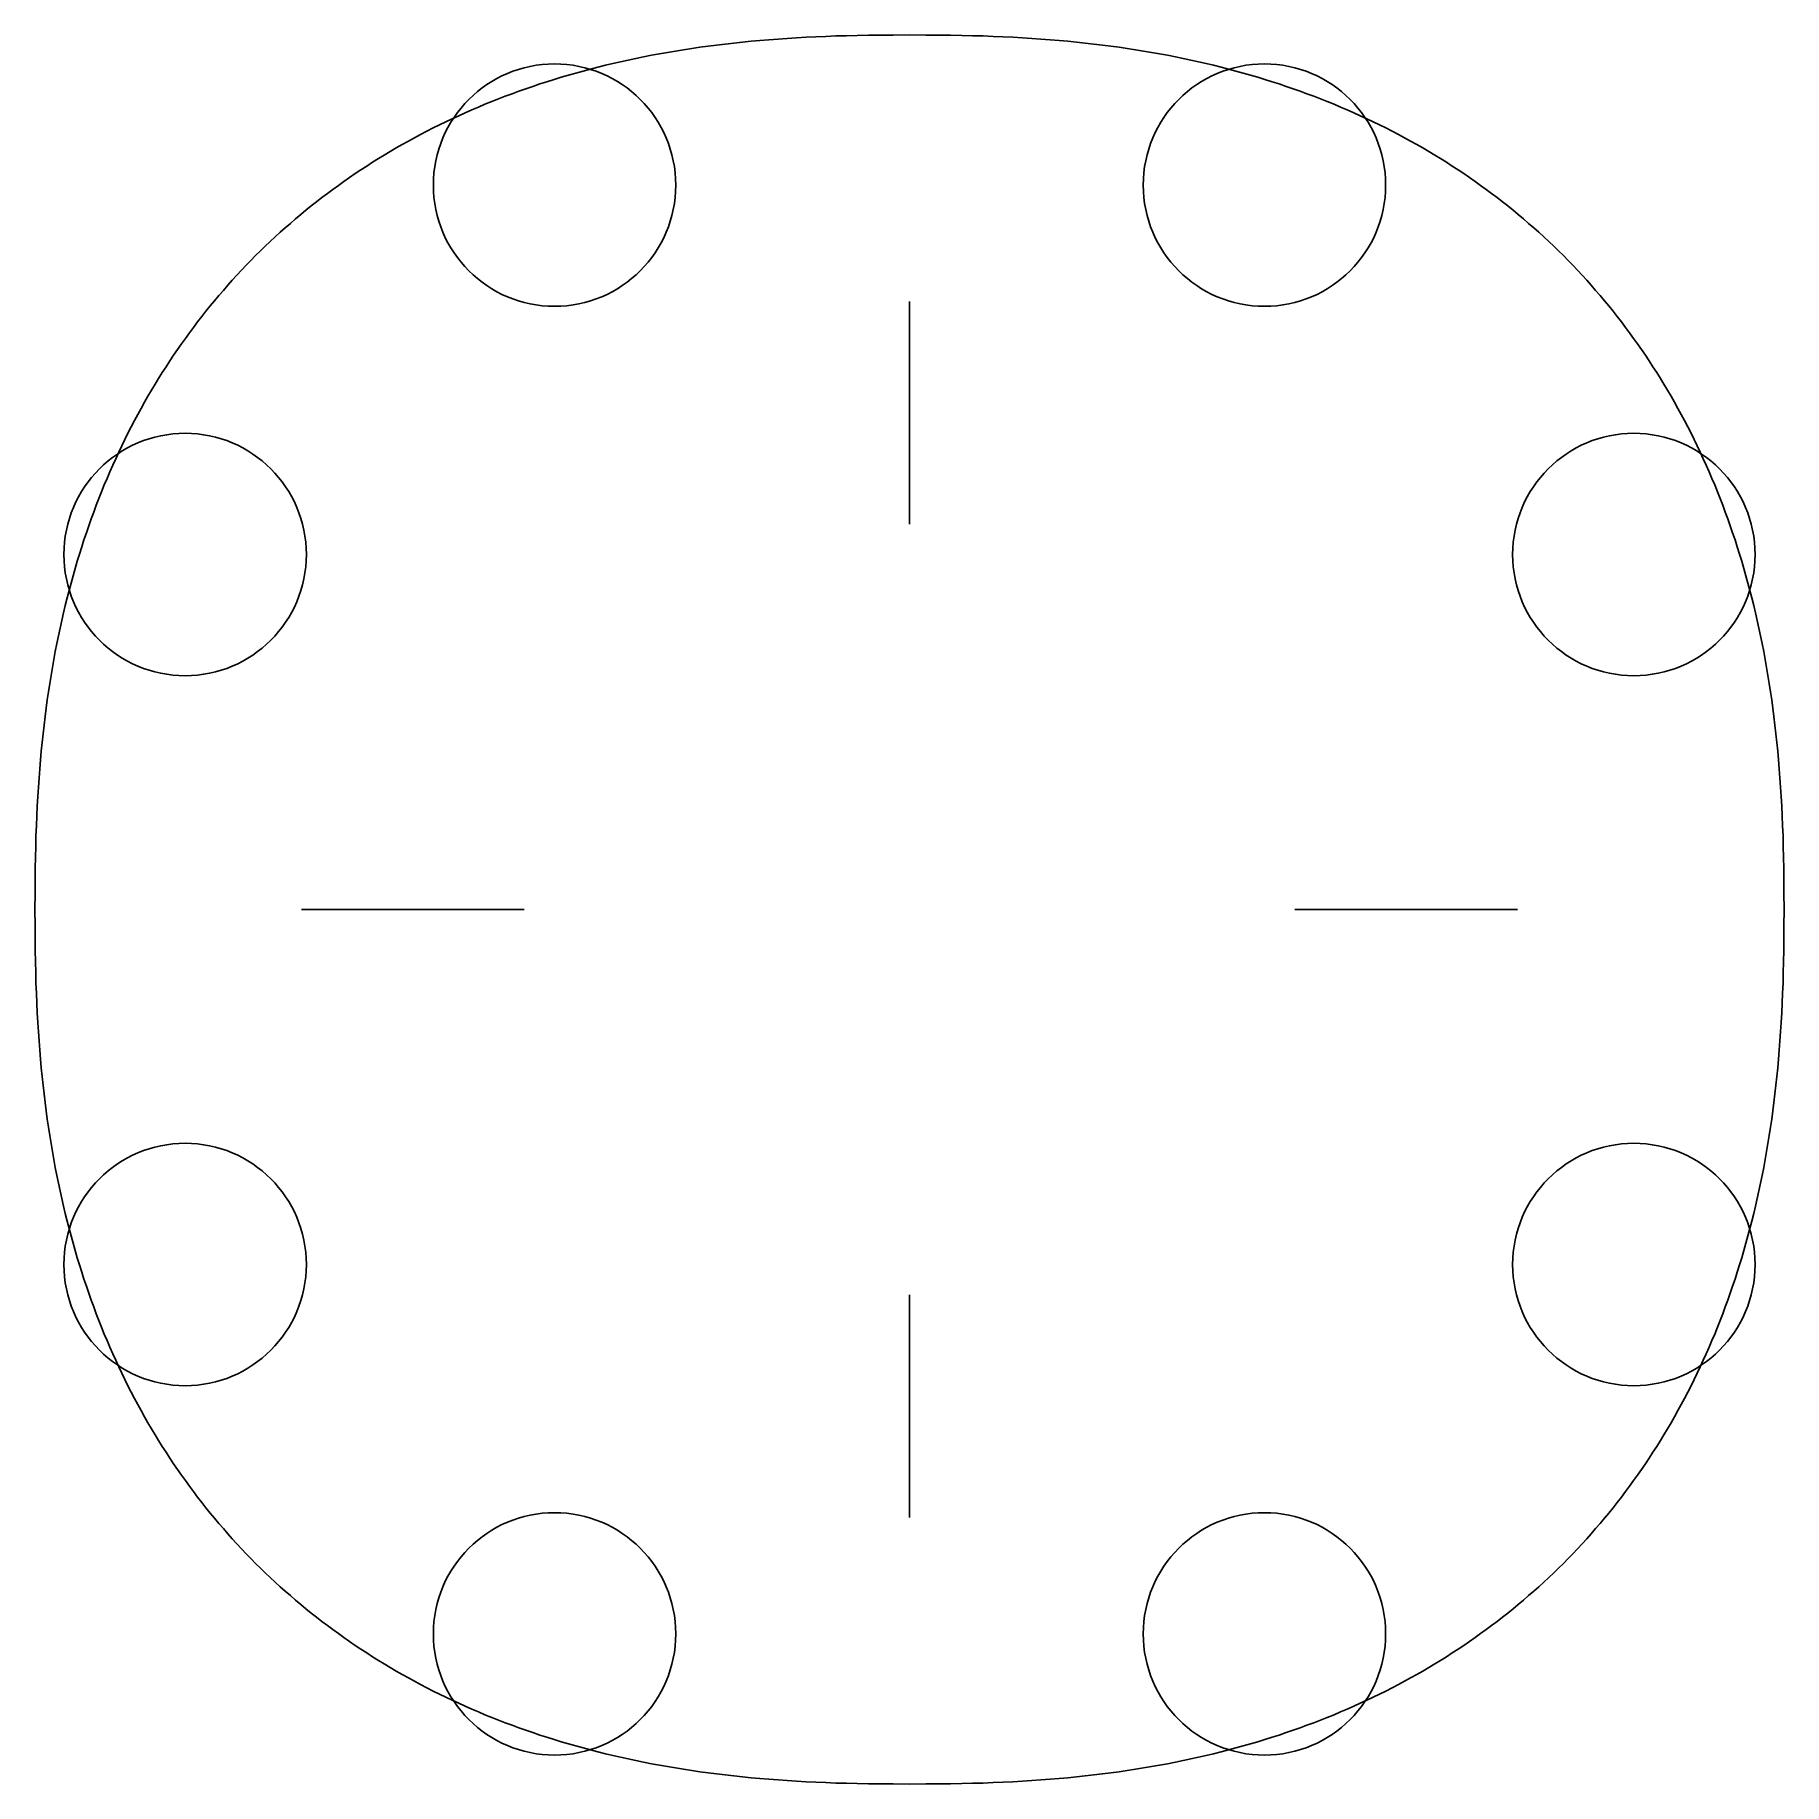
# Model space of a CAD drawing. Header units: metres. Extents: x -87 to 87, y -87 to 87.
import ezdxf

# ---------------------------------------------------------------- set-up
doc = ezdxf.new("R2010")
doc.units = ezdxf.units.M

msp = doc.modelspace()

# ---------------------------------------------------------------- linework, layer by layer
at = {"layer": 'ATTACH'}
for centre in [(-35.1428, 71.7181), (35.1428, 71.7181), (-71.7169, 35.1459), (71.7169, 35.1459), (-71.7169, -35.1459), (71.7169, -35.1459), (-35.1428, -71.7181), (35.1428, -71.7181)]:
    msp.add_circle(centre, 12, dxfattribs=at)
at = {"layer": 'OUTLINE'}
for p, q in [((0, 86.5829), (-1.6203, 86.5801)), ((1.6203, 86.5801), (0, 86.5829)), ((-23.9724, 84.8574), (-24.7609, 84.7169)), ((-23.1773, 84.9924), (-23.9724, 84.8574)), ((-22.3754, 85.122), (-23.1773, 84.9924)), ((-21.5665, 85.2461), (-22.3754, 85.122)), ((-20.7504, 85.3647), (-21.5665, 85.2461)), ((-19.9268, 85.4778), (-20.7504, 85.3647)), ((-19.0953, 85.5854), (-19.9268, 85.4778)), ((-18.2555, 85.6875), (-19.0953, 85.5854)), ((-17.4071, 85.7842), (-18.2555, 85.6875)), ((-16.5496, 85.8753), (-17.4071, 85.7842)), ((-15.6824, 85.9609), (-16.5496, 85.8753)), ((-14.8048, 86.041), (-15.6824, 85.9609)), ((-13.9162, 86.1156), (-14.8048, 86.041)), ((-13.0157, 86.1847), (-13.9162, 86.1156)), ((-12.1023, 86.2483), (-13.0157, 86.1847)), ((-11.1746, 86.3063), (-12.1023, 86.2483)), ((-10.2311, 86.3589), (-11.1746, 86.3063)), ((-9.27, 86.4059), (-10.2311, 86.3589)), ((-8.2887, 86.4473), (-9.27, 86.4059)), ((-7.2841, 86.4833), (-8.2887, 86.4473)), ((-6.2515, 86.5137), (-7.2841, 86.4833)), ((-5.1845, 86.5386), (-6.2515, 86.5137)), ((-4.0729, 86.558), (-5.1845, 86.5386)), ((-2.8985, 86.5718), (-4.0729, 86.558)), ((-1.6203, 86.5801), (-2.8985, 86.5718)), ((2.8985, 86.5718), (1.6203, 86.5801)), ((4.0729, 86.558), (2.8985, 86.5718)), ((5.1845, 86.5386), (4.0729, 86.558)), ((6.2515, 86.5137), (5.1845, 86.5386)), ((7.2841, 86.4833), (6.2515, 86.5137)), ((8.2887, 86.4473), (7.2841, 86.4833)), ((9.27, 86.4059), (8.2887, 86.4473)), ((10.2311, 86.3589), (9.27, 86.4059)), ((11.1746, 86.3063), (10.2311, 86.3589)), ((12.1023, 86.2483), (11.1746, 86.3063)), ((13.0157, 86.1847), (12.1023, 86.2483)), ((13.9162, 86.1156), (13.0157, 86.1847)), ((14.8048, 86.041), (13.9162, 86.1156)), ((15.6824, 85.9609), (14.8048, 86.041)), ((16.5496, 85.8753), (15.6824, 85.9609)), ((17.4071, 85.7842), (16.5496, 85.8753)), ((18.2555, 85.6875), (17.4071, 85.7842)), ((19.0953, 85.5854), (18.2555, 85.6875)), ((19.9268, 85.4778), (19.0953, 85.5854)), ((20.7504, 85.3647), (19.9268, 85.4778)), ((21.5665, 85.2461), (20.7504, 85.3647)), ((22.3754, 85.122), (21.5665, 85.2461)), ((23.1773, 84.9924), (22.3754, 85.122)), ((23.9724, 84.8574), (23.1773, 84.9924)), ((24.7609, 84.7169), (23.9724, 84.8574)), ((-31.5892, 83.2076), (-32.3202, 83.0128)), ((-30.853, 83.397), (-31.5892, 83.2076)), ((-30.1113, 83.581), (-30.853, 83.397)), ((-29.3642, 83.7596), (-30.1113, 83.581)), ((-28.6115, 83.9327), (-29.3642, 83.7596)), ((-27.8532, 84.1004), (-28.6115, 83.9327)), ((-27.0891, 84.2627), (-27.8532, 84.1004)), ((-26.3192, 84.4196), (-27.0891, 84.2627)), ((-25.5431, 84.571), (-26.3192, 84.4196)), ((-24.7609, 84.7169), (-25.5431, 84.571)), ((25.5431, 84.571), (24.7609, 84.7169)), ((26.3192, 84.4196), (25.5431, 84.571)), ((27.0891, 84.2627), (26.3192, 84.4196)), ((27.8532, 84.1004), (27.0891, 84.2627)), ((28.6115, 83.9327), (27.8532, 84.1004)), ((29.3642, 83.7596), (28.6115, 83.9327)), ((30.1113, 83.581), (29.3642, 83.7596)), ((30.853, 83.397), (30.1113, 83.581)), ((31.5892, 83.2076), (30.853, 83.397)), ((32.3202, 83.0128), (31.5892, 83.2076)), ((-37.2946, 81.4985), (-37.9855, 81.2607)), ((-36.5989, 81.7309), (-37.2946, 81.4985)), ((-35.8983, 81.958), (-36.5989, 81.7309)), ((-35.1928, 82.1797), (-35.8983, 81.958)), ((-34.4822, 82.396), (-35.1928, 82.1797)), ((-33.7667, 82.607), (-34.4822, 82.396)), ((-33.046, 82.8126), (-33.7667, 82.607)), ((-32.3202, 83.0128), (-33.046, 82.8126)), ((33.046, 82.8126), (32.3202, 83.0128)), ((33.7667, 82.607), (33.046, 82.8126)), ((34.4822, 82.396), (33.7667, 82.607)), ((35.1928, 82.1797), (34.4822, 82.396)), ((35.8983, 81.958), (35.1928, 82.1797)), ((36.5989, 81.7309), (35.8983, 81.958)), ((37.2946, 81.4985), (36.5989, 81.7309)), ((37.9855, 81.2607), (37.2946, 81.4985)), ((-42.0305, 79.7227), (-42.6881, 79.4478)), ((-41.3681, 79.9923), (-42.0305, 79.7227)), ((-40.7011, 80.2566), (-41.3681, 79.9923)), ((-40.0293, 80.5156), (-40.7011, 80.2566)), ((-39.3528, 80.7693), (-40.0293, 80.5156)), ((-38.6715, 81.0177), (-39.3528, 80.7693)), ((-37.9855, 81.2607), (-38.6715, 81.0177)), ((38.6715, 81.0177), (37.9855, 81.2607)), ((39.3528, 80.7693), (38.6715, 81.0177)), ((40.0293, 80.5156), (39.3528, 80.7693)), ((40.7011, 80.2566), (40.0293, 80.5156)), ((41.3681, 79.9923), (40.7011, 80.2566)), ((42.0305, 79.7227), (41.3681, 79.9923)), ((42.6881, 79.4478), (42.0305, 79.7227)), ((-45.9069, 77.9948), (-46.5369, 77.6886)), ((-45.2724, 78.2959), (-45.9069, 77.9948)), ((-44.6333, 78.5917), (-45.2724, 78.2959)), ((-43.9895, 78.8824), (-44.6333, 78.5917)), ((-43.3412, 79.1677), (-43.9895, 78.8824)), ((-42.6881, 79.4478), (-43.3412, 79.1677)), ((43.3412, 79.1677), (42.6881, 79.4478)), ((43.9895, 78.8824), (43.3412, 79.1677)), ((44.6333, 78.5917), (43.9895, 78.8824)), ((45.2724, 78.2959), (44.6333, 78.5917)), ((45.9069, 77.9948), (45.2724, 78.2959)), ((46.5369, 77.6886), (45.9069, 77.9948)), ((-49.0106, 76.4116), (-49.6176, 76.0794)), ((-48.3991, 76.7386), (-49.0106, 76.4116)), ((-47.7829, 77.0604), (-48.3991, 76.7386)), ((-47.1622, 77.3771), (-47.7829, 77.0604)), ((-46.5369, 77.6886), (-47.1622, 77.3771)), ((47.1622, 77.3771), (46.5369, 77.6886)), ((47.7829, 77.0604), (47.1622, 77.3771)), ((48.3991, 76.7386), (47.7829, 77.0604)), ((49.0106, 76.4116), (48.3991, 76.7386)), ((49.6176, 76.0794), (49.0106, 76.4116)), ((-51.9996, 74.6994), (-52.5836, 74.3417)), ((-51.411, 75.0521), (-51.9996, 74.6994)), ((-50.8178, 75.3997), (-51.411, 75.0521)), ((-50.22, 75.7421), (-50.8178, 75.3997)), ((-49.6176, 76.0794), (-50.22, 75.7421)), ((50.22, 75.7421), (49.6176, 76.0794)), ((50.8178, 75.3997), (50.22, 75.7421)), ((51.411, 75.0521), (50.8178, 75.3997)), ((51.9996, 74.6994), (51.411, 75.0521)), ((52.5836, 74.3417), (51.9996, 74.6994)), ((-54.8738, 72.8599), (-55.4348, 72.4768)), ((-54.3082, 73.2379), (-54.8738, 72.8599)), ((-53.7379, 73.6109), (-54.3082, 73.2379)), ((-53.1631, 73.9788), (-53.7379, 73.6109)), ((-52.5836, 74.3417), (-53.1631, 73.9788)), ((53.1631, 73.9788), (52.5836, 74.3417)), ((53.7379, 73.6109), (53.1631, 73.9788)), ((54.3082, 73.2379), (53.7379, 73.6109)), ((54.8738, 72.8599), (54.3082, 73.2379)), ((55.4348, 72.4768), (54.8738, 72.8599)), ((-57.0901, 71.2975), (-57.6326, 70.8944)), ((-56.543, 71.6956), (-57.0901, 71.2975)), ((-55.9912, 72.0887), (-56.543, 71.6956)), ((-55.4348, 72.4768), (-55.9912, 72.0887)), ((55.9912, 72.0887), (55.4348, 72.4768)), ((56.543, 71.6956), (55.9912, 72.0887)), ((57.0901, 71.2975), (56.543, 71.6956)), ((57.6326, 70.8944), (57.0901, 71.2975)), ((-59.2321, 69.6553), (-59.7559, 69.2324)), ((-58.7036, 70.0733), (-59.2321, 69.6553)), ((-58.1704, 70.4863), (-58.7036, 70.0733)), ((-57.6326, 70.8944), (-58.1704, 70.4863)), ((58.1704, 70.4863), (57.6326, 70.8944)), ((58.7036, 70.0733), (58.1704, 70.4863)), ((59.2321, 69.6553), (58.7036, 70.0733)), ((59.7559, 69.2324), (59.2321, 69.6553)), ((-61.2992, 67.9341), (-61.8042, 67.4915)), ((-60.7895, 68.3718), (-61.2992, 67.9341)), ((-60.275, 68.8045), (-60.7895, 68.3718)), ((-59.7559, 69.2324), (-60.275, 68.8045)), ((60.275, 68.8045), (59.7559, 69.2324)), ((60.7895, 68.3718), (60.275, 68.8045)), ((61.2992, 67.9341), (60.7895, 68.3718)), ((61.8042, 67.4915), (61.2992, 67.9341)), ((-63.2907, 66.1347), (-63.7767, 65.6727)), ((-62.7999, 66.5918), (-63.2907, 66.1347)), ((-62.3044, 67.0441), (-62.7999, 66.5918)), ((-61.8042, 67.4915), (-62.3044, 67.0441)), ((62.3044, 67.0441), (61.8042, 67.4915)), ((62.7999, 66.5918), (62.3044, 67.0441)), ((63.2907, 66.1347), (62.7999, 66.5918)), ((63.7767, 65.6727), (63.2907, 66.1347)), ((-65.2059, 64.2579), (-65.6727, 63.7767)), ((-64.7343, 64.7343), (-65.2059, 64.2579)), ((-64.2579, 65.2059), (-64.7343, 64.7343)), ((-63.7767, 65.6727), (-64.2579, 65.2059)), ((64.2579, 65.2059), (63.7767, 65.6727)), ((64.7343, 64.7343), (64.2579, 65.2059)), ((65.2059, 64.2579), (64.7343, 64.7343)), ((65.6727, 63.7767), (65.2059, 64.2579)), ((-66.5918, 62.7999), (-67.0441, 62.3044)), ((-66.1347, 63.2907), (-66.5918, 62.7999)), ((-65.6727, 63.7767), (-66.1347, 63.2907)), ((66.1347, 63.2907), (65.6727, 63.7767)), ((66.5918, 62.7999), (66.1347, 63.2907)), ((67.0441, 62.3044), (66.5918, 62.7999)), ((-68.3718, 60.7895), (-68.8045, 60.275)), ((-67.9341, 61.2992), (-68.3718, 60.7895)), ((-67.4915, 61.8042), (-67.9341, 61.2992)), ((-67.0441, 62.3044), (-67.4915, 61.8042)), ((67.4915, 61.8042), (67.0441, 62.3044)), ((67.9341, 61.2992), (67.4915, 61.8042)), ((68.3718, 60.7895), (67.9341, 61.2992)), ((68.8045, 60.275), (68.3718, 60.7895)), ((-69.6553, 59.2321), (-70.0733, 58.7036)), ((-69.2324, 59.7559), (-69.6553, 59.2321)), ((-68.8045, 60.275), (-69.2324, 59.7559)), ((69.2324, 59.7559), (68.8045, 60.275)), ((69.6553, 59.2321), (69.2324, 59.7559)), ((70.0733, 58.7036), (69.6553, 59.2321)), ((-70.8944, 57.6326), (-71.2975, 57.0901)), ((-70.4863, 58.1704), (-70.8944, 57.6326)), ((-70.0733, 58.7036), (-70.4863, 58.1704)), ((70.4863, 58.1704), (70.0733, 58.7036)), ((70.8944, 57.6326), (70.4863, 58.1704)), ((71.2975, 57.0901), (70.8944, 57.6326)), ((-72.4768, 55.4348), (-72.8599, 54.8738)), ((-72.0887, 55.9912), (-72.4768, 55.4348)), ((-71.6956, 56.543), (-72.0887, 55.9912)), ((-71.2975, 57.0901), (-71.6956, 56.543)), ((71.6956, 56.543), (71.2975, 57.0901)), ((72.0887, 55.9912), (71.6956, 56.543)), ((72.4768, 55.4348), (72.0887, 55.9912)), ((72.8599, 54.8738), (72.4768, 55.4348)), ((-73.6109, 53.7379), (-73.9788, 53.1631)), ((-73.2379, 54.3082), (-73.6109, 53.7379)), ((-72.8599, 54.8738), (-73.2379, 54.3082)), ((73.2379, 54.3082), (72.8599, 54.8738)), ((73.6109, 53.7379), (73.2379, 54.3082)), ((73.9788, 53.1631), (73.6109, 53.7379)), ((-74.6994, 51.9996), (-75.0521, 51.411)), ((-74.3417, 52.5836), (-74.6994, 51.9996)), ((-73.9788, 53.1631), (-74.3417, 52.5836)), ((74.3417, 52.5836), (73.9788, 53.1631)), ((74.6994, 51.9996), (74.3417, 52.5836)), ((75.0521, 51.411), (74.6994, 51.9996)), ((-75.7421, 50.22), (-76.0794, 49.6176)), ((-75.3997, 50.8178), (-75.7421, 50.22)), ((-75.0521, 51.411), (-75.3997, 50.8178)), ((75.3997, 50.8178), (75.0521, 51.411)), ((75.7421, 50.22), (75.3997, 50.8178)), ((76.0794, 49.6176), (75.7421, 50.22)), ((-76.4116, 49.0106), (-76.7386, 48.3991)), ((-76.0794, 49.6176), (-76.4116, 49.0106)), ((76.4116, 49.0106), (76.0794, 49.6176)), ((76.7386, 48.3991), (76.4116, 49.0106)), ((-77.3771, 47.1622), (-77.6886, 46.5369)), ((-77.0604, 47.7829), (-77.3771, 47.1622)), ((-76.7386, 48.3991), (-77.0604, 47.7829)), ((77.0604, 47.7829), (76.7386, 48.3991)), ((77.3771, 47.1622), (77.0604, 47.7829)), ((77.6886, 46.5369), (77.3771, 47.1622)), ((-78.2959, 45.2724), (-78.5917, 44.6333)), ((-77.9948, 45.9069), (-78.2959, 45.2724)), ((-77.6886, 46.5369), (-77.9948, 45.9069)), ((77.9948, 45.9069), (77.6886, 46.5369)), ((78.2959, 45.2724), (77.9948, 45.9069)), ((78.5917, 44.6333), (78.2959, 45.2724)), ((-79.1677, 43.3412), (-79.4478, 42.6881)), ((-78.8824, 43.9895), (-79.1677, 43.3412)), ((-78.5917, 44.6333), (-78.8824, 43.9895)), ((78.8824, 43.9895), (78.5917, 44.6333)), ((79.1677, 43.3412), (78.8824, 43.9895)), ((79.4478, 42.6881), (79.1677, 43.3412)), ((-79.7227, 42.0305), (-79.9923, 41.3681)), ((-79.4478, 42.6881), (-79.7227, 42.0305)), ((79.7227, 42.0305), (79.4478, 42.6881)), ((79.9923, 41.3681), (79.7227, 42.0305)), ((-80.5156, 40.0293), (-80.7693, 39.3528)), ((-80.2566, 40.7011), (-80.5156, 40.0293)), ((-79.9923, 41.3681), (-80.2566, 40.7011)), ((80.2566, 40.7011), (79.9923, 41.3681)), ((80.5156, 40.0293), (80.2566, 40.7011)), ((80.7693, 39.3528), (80.5156, 40.0293)), ((-81.0177, 38.6715), (-81.2607, 37.9855)), ((-80.7693, 39.3528), (-81.0177, 38.6715)), ((81.0177, 38.6715), (80.7693, 39.3528)), ((81.2607, 37.9855), (81.0177, 38.6715)), ((-81.7309, 36.5989), (-81.958, 35.8983)), ((-81.4985, 37.2946), (-81.7309, 36.5989)), ((-81.2607, 37.9855), (-81.4985, 37.2946)), ((81.4985, 37.2946), (81.2607, 37.9855)), ((81.7309, 36.5989), (81.4985, 37.2946)), ((81.958, 35.8983), (81.7309, 36.5989)), ((-82.1797, 35.1928), (-82.396, 34.4822)), ((-81.958, 35.8983), (-82.1797, 35.1928)), ((82.1797, 35.1928), (81.958, 35.8983)), ((82.396, 34.4822), (82.1797, 35.1928)), ((-82.8126, 33.046), (-83.0128, 32.3202)), ((-82.607, 33.7667), (-82.8126, 33.046)), ((-82.396, 34.4822), (-82.607, 33.7667)), ((82.607, 33.7667), (82.396, 34.4822)), ((82.8126, 33.046), (82.607, 33.7667)), ((83.0128, 32.3202), (82.8126, 33.046)), ((-83.2076, 31.5892), (-83.397, 30.853)), ((-83.0128, 32.3202), (-83.2076, 31.5892)), ((83.2076, 31.5892), (83.0128, 32.3202)), ((83.397, 30.853), (83.2076, 31.5892)), ((-83.581, 30.1113), (-83.7596, 29.3642)), ((-83.397, 30.853), (-83.581, 30.1113)), ((83.581, 30.1113), (83.397, 30.853)), ((83.7596, 29.3642), (83.581, 30.1113)), ((-84.1004, 27.8532), (-84.2627, 27.0891)), ((-83.9327, 28.6115), (-84.1004, 27.8532)), ((-83.7596, 29.3642), (-83.9327, 28.6115)), ((83.9327, 28.6115), (83.7596, 29.3642)), ((84.1004, 27.8532), (83.9327, 28.6115)), ((84.2627, 27.0891), (84.1004, 27.8532)), ((-84.4196, 26.3192), (-84.571, 25.5431)), ((-84.2627, 27.0891), (-84.4196, 26.3192)), ((84.4196, 26.3192), (84.2627, 27.0891)), ((84.571, 25.5431), (84.4196, 26.3192)), ((-84.7169, 24.7609), (-84.8574, 23.9724)), ((-84.571, 25.5431), (-84.7169, 24.7609)), ((84.7169, 24.7609), (84.571, 25.5431)), ((84.8574, 23.9724), (84.7169, 24.7609)), ((-84.9924, 23.1773), (-85.122, 22.3754)), ((-84.8574, 23.9724), (-84.9924, 23.1773)), ((84.9924, 23.1773), (84.8574, 23.9724)), ((85.122, 22.3754), (84.9924, 23.1773)), ((-85.2461, 21.5665), (-85.3647, 20.7504)), ((-85.122, 22.3754), (-85.2461, 21.5665)), ((85.2461, 21.5665), (85.122, 22.3754)), ((85.3647, 20.7504), (85.2461, 21.5665)), ((-85.5854, 19.0953), (-85.6875, 18.2555)), ((-85.4778, 19.9268), (-85.5854, 19.0953)), ((-85.3647, 20.7504), (-85.4778, 19.9268)), ((85.4778, 19.9268), (85.3647, 20.7504)), ((85.5854, 19.0953), (85.4778, 19.9268)), ((85.6875, 18.2555), (85.5854, 19.0953)), ((-85.7842, 17.4071), (-85.8753, 16.5496)), ((-85.6875, 18.2555), (-85.7842, 17.4071)), ((85.7842, 17.4071), (85.6875, 18.2555)), ((85.8753, 16.5496), (85.7842, 17.4071)), ((-85.9609, 15.6824), (-86.041, 14.8048)), ((-85.8753, 16.5496), (-85.9609, 15.6824)), ((85.9609, 15.6824), (85.8753, 16.5496)), ((86.041, 14.8048), (85.9609, 15.6824)), ((-86.1156, 13.9162), (-86.1847, 13.0157)), ((-86.041, 14.8048), (-86.1156, 13.9162)), ((86.1156, 13.9162), (86.041, 14.8048)), ((86.1847, 13.0157), (86.1156, 13.9162)), ((-86.1847, 13.0157), (-86.2483, 12.1023)), ((86.2483, 12.1023), (86.1847, 13.0157)), ((-86.3063, 11.1746), (-86.3589, 10.2311)), ((-86.2483, 12.1023), (-86.3063, 11.1746)), ((86.3063, 11.1746), (86.2483, 12.1023)), ((86.3589, 10.2311), (86.3063, 11.1746)), ((-86.4059, 9.27), (-86.4473, 8.2887)), ((-86.3589, 10.2311), (-86.4059, 9.27)), ((86.4059, 9.27), (86.3589, 10.2311)), ((86.4473, 8.2887), (86.4059, 9.27)), ((-86.4833, 7.2841), (-86.5137, 6.2515)), ((-86.4473, 8.2887), (-86.4833, 7.2841)), ((86.4833, 7.2841), (86.4473, 8.2887)), ((86.5137, 6.2515), (86.4833, 7.2841)), ((-86.5137, 6.2515), (-86.5386, 5.1845)), ((86.5386, 5.1845), (86.5137, 6.2515)), ((-86.558, 4.0729), (-86.5718, 2.8985)), ((-86.5386, 5.1845), (-86.558, 4.0729)), ((86.558, 4.0729), (86.5386, 5.1845)), ((86.5718, 2.8985), (86.558, 4.0729)), ((-86.5718, 2.8985), (-86.5801, 1.6203)), ((86.5801, 1.6203), (86.5718, 2.8985)), ((-86.5801, 1.6203), (-86.5829, 0)), ((-86.5829, 0), (-86.5801, -1.6203)), ((86.5829, 0), (86.5801, 1.6203)), ((86.5801, -1.6203), (86.5829, 0)), ((-86.5801, -1.6203), (-86.5718, -2.8985)), ((86.5718, -2.8985), (86.5801, -1.6203)), ((-86.5718, -2.8985), (-86.558, -4.0729)), ((86.558, -4.0729), (86.5718, -2.8985)), ((-86.558, -4.0729), (-86.5386, -5.1845)), ((-86.5386, -5.1845), (-86.5137, -6.2515)), ((86.5137, -6.2515), (86.5386, -5.1845)), ((86.5386, -5.1845), (86.558, -4.0729)), ((-86.5137, -6.2515), (-86.4833, -7.2841)), ((86.4833, -7.2841), (86.5137, -6.2515)), ((-86.4833, -7.2841), (-86.4473, -8.2887)), ((-86.4473, -8.2887), (-86.4059, -9.27)), ((86.4059, -9.27), (86.4473, -8.2887)), ((86.4473, -8.2887), (86.4833, -7.2841)), ((-86.4059, -9.27), (-86.3589, -10.2311)), ((-86.3589, -10.2311), (-86.3063, -11.1746)), ((86.3063, -11.1746), (86.3589, -10.2311)), ((86.3589, -10.2311), (86.4059, -9.27)), ((-86.3063, -11.1746), (-86.2483, -12.1023)), ((-86.2483, -12.1023), (-86.1847, -13.0157)), ((86.1847, -13.0157), (86.2483, -12.1023)), ((86.2483, -12.1023), (86.3063, -11.1746)), ((-86.1847, -13.0157), (-86.1156, -13.9162)), ((86.1156, -13.9162), (86.1847, -13.0157)), ((-86.1156, -13.9162), (-86.041, -14.8048)), ((-86.041, -14.8048), (-85.9609, -15.6824)), ((85.9609, -15.6824), (86.041, -14.8048)), ((86.041, -14.8048), (86.1156, -13.9162)), ((-85.9609, -15.6824), (-85.8753, -16.5496)), ((-85.8753, -16.5496), (-85.7842, -17.4071)), ((85.7842, -17.4071), (85.8753, -16.5496)), ((85.8753, -16.5496), (85.9609, -15.6824)), ((-85.7842, -17.4071), (-85.6875, -18.2555)), ((-85.6875, -18.2555), (-85.5854, -19.0953)), ((85.5854, -19.0953), (85.6875, -18.2555)), ((85.6875, -18.2555), (85.7842, -17.4071)), ((-85.5854, -19.0953), (-85.4778, -19.9268)), ((-85.4778, -19.9268), (-85.3647, -20.7504)), ((-85.3647, -20.7504), (-85.2461, -21.5665)), ((85.2461, -21.5665), (85.3647, -20.7504)), ((85.3647, -20.7504), (85.4778, -19.9268)), ((85.4778, -19.9268), (85.5854, -19.0953)), ((-85.2461, -21.5665), (-85.122, -22.3754)), ((-85.122, -22.3754), (-84.9924, -23.1773)), ((84.9924, -23.1773), (85.122, -22.3754)), ((85.122, -22.3754), (85.2461, -21.5665)), ((-84.9924, -23.1773), (-84.8574, -23.9724)), ((-84.8574, -23.9724), (-84.7169, -24.7609)), ((84.7169, -24.7609), (84.8574, -23.9724)), ((84.8574, -23.9724), (84.9924, -23.1773)), ((-84.7169, -24.7609), (-84.571, -25.5431)), ((-84.571, -25.5431), (-84.4196, -26.3192)), ((84.4196, -26.3192), (84.571, -25.5431)), ((84.571, -25.5431), (84.7169, -24.7609)), ((-84.4196, -26.3192), (-84.2627, -27.0891)), ((-84.2627, -27.0891), (-84.1004, -27.8532)), ((84.1004, -27.8532), (84.2627, -27.0891)), ((84.2627, -27.0891), (84.4196, -26.3192)), ((-84.1004, -27.8532), (-83.9327, -28.6115)), ((-83.9327, -28.6115), (-83.7596, -29.3642)), ((-83.7596, -29.3642), (-83.581, -30.1113)), ((83.581, -30.1113), (83.7596, -29.3642)), ((83.7596, -29.3642), (83.9327, -28.6115)), ((83.9327, -28.6115), (84.1004, -27.8532)), ((-83.581, -30.1113), (-83.397, -30.853)), ((-83.397, -30.853), (-83.2076, -31.5892)), ((83.2076, -31.5892), (83.397, -30.853)), ((83.397, -30.853), (83.581, -30.1113)), ((-83.2076, -31.5892), (-83.0128, -32.3202)), ((-83.0128, -32.3202), (-82.8126, -33.046)), ((82.8126, -33.046), (83.0128, -32.3202)), ((83.0128, -32.3202), (83.2076, -31.5892)), ((-82.8126, -33.046), (-82.607, -33.7667)), ((-82.607, -33.7667), (-82.396, -34.4822)), ((-82.396, -34.4822), (-82.1797, -35.1928)), ((82.1797, -35.1928), (82.396, -34.4822)), ((82.396, -34.4822), (82.607, -33.7667)), ((82.607, -33.7667), (82.8126, -33.046)), ((-82.1797, -35.1928), (-81.958, -35.8983)), ((-81.958, -35.8983), (-81.7309, -36.5989)), ((81.7309, -36.5989), (81.958, -35.8983)), ((81.958, -35.8983), (82.1797, -35.1928)), ((-81.7309, -36.5989), (-81.4985, -37.2946)), ((-81.4985, -37.2946), (-81.2607, -37.9855)), ((-81.2607, -37.9855), (-81.0177, -38.6715)), ((81.0177, -38.6715), (81.2607, -37.9855)), ((81.2607, -37.9855), (81.4985, -37.2946)), ((81.4985, -37.2946), (81.7309, -36.5989)), ((-81.0177, -38.6715), (-80.7693, -39.3528)), ((-80.7693, -39.3528), (-80.5156, -40.0293)), ((80.5156, -40.0293), (80.7693, -39.3528)), ((80.7693, -39.3528), (81.0177, -38.6715)), ((-80.5156, -40.0293), (-80.2566, -40.7011)), ((-80.2566, -40.7011), (-79.9923, -41.3681)), ((-79.9923, -41.3681), (-79.7227, -42.0305)), ((79.7227, -42.0305), (79.9923, -41.3681)), ((79.9923, -41.3681), (80.2566, -40.7011)), ((80.2566, -40.7011), (80.5156, -40.0293)), ((-79.7227, -42.0305), (-79.4478, -42.6881)), ((-79.4478, -42.6881), (-79.1677, -43.3412)), ((79.1677, -43.3412), (79.4478, -42.6881)), ((79.4478, -42.6881), (79.7227, -42.0305)), ((-79.1677, -43.3412), (-78.8824, -43.9895)), ((-78.8824, -43.9895), (-78.5917, -44.6333)), ((-78.5917, -44.6333), (-78.2959, -45.2724)), ((78.2959, -45.2724), (78.5917, -44.6333)), ((78.5917, -44.6333), (78.8824, -43.9895)), ((78.8824, -43.9895), (79.1677, -43.3412)), ((-78.2959, -45.2724), (-77.9948, -45.9069)), ((-77.9948, -45.9069), (-77.6886, -46.5369)), ((-77.6886, -46.5369), (-77.3771, -47.1622)), ((77.3771, -47.1622), (77.6886, -46.5369)), ((77.6886, -46.5369), (77.9948, -45.9069)), ((77.9948, -45.9069), (78.2959, -45.2724)), ((-77.3771, -47.1622), (-77.0604, -47.7829)), ((-77.0604, -47.7829), (-76.7386, -48.3991)), ((-76.7386, -48.3991), (-76.4116, -49.0106)), ((76.4116, -49.0106), (76.7386, -48.3991)), ((76.7386, -48.3991), (77.0604, -47.7829)), ((77.0604, -47.7829), (77.3771, -47.1622)), ((-76.4116, -49.0106), (-76.0794, -49.6176)), ((-76.0794, -49.6176), (-75.7421, -50.22)), ((75.7421, -50.22), (76.0794, -49.6176)), ((76.0794, -49.6176), (76.4116, -49.0106)), ((-75.7421, -50.22), (-75.3997, -50.8178)), ((-75.3997, -50.8178), (-75.0521, -51.411)), ((-75.0521, -51.411), (-74.6994, -51.9996)), ((74.6994, -51.9996), (75.0521, -51.411)), ((75.0521, -51.411), (75.3997, -50.8178)), ((75.3997, -50.8178), (75.7421, -50.22)), ((-74.6994, -51.9996), (-74.3417, -52.5836)), ((-74.3417, -52.5836), (-73.9788, -53.1631)), ((-73.9788, -53.1631), (-73.6109, -53.7379)), ((73.6109, -53.7379), (73.9788, -53.1631)), ((73.9788, -53.1631), (74.3417, -52.5836)), ((74.3417, -52.5836), (74.6994, -51.9996)), ((-73.6109, -53.7379), (-73.2379, -54.3082)), ((-73.2379, -54.3082), (-72.8599, -54.8738)), ((-72.8599, -54.8738), (-72.4768, -55.4348)), ((72.4768, -55.4348), (72.8599, -54.8738)), ((72.8599, -54.8738), (73.2379, -54.3082)), ((73.2379, -54.3082), (73.6109, -53.7379)), ((-72.4768, -55.4348), (-72.0887, -55.9912)), ((-72.0887, -55.9912), (-71.6956, -56.543)), ((-71.6956, -56.543), (-71.2975, -57.0901)), ((-71.2975, -57.0901), (-70.8944, -57.6326)), ((70.8944, -57.6326), (71.2975, -57.0901)), ((71.2975, -57.0901), (71.6956, -56.543)), ((71.6956, -56.543), (72.0887, -55.9912)), ((72.0887, -55.9912), (72.4768, -55.4348)), ((-70.8944, -57.6326), (-70.4863, -58.1704)), ((-70.4863, -58.1704), (-70.0733, -58.7036)), ((-70.0733, -58.7036), (-69.6553, -59.2321)), ((69.6553, -59.2321), (70.0733, -58.7036)), ((70.0733, -58.7036), (70.4863, -58.1704)), ((70.4863, -58.1704), (70.8944, -57.6326)), ((-69.6553, -59.2321), (-69.2324, -59.7559)), ((-69.2324, -59.7559), (-68.8045, -60.275)), ((-68.8045, -60.275), (-68.3718, -60.7895)), ((68.3718, -60.7895), (68.8045, -60.275)), ((68.8045, -60.275), (69.2324, -59.7559)), ((69.2324, -59.7559), (69.6553, -59.2321)), ((-68.3718, -60.7895), (-67.9341, -61.2992)), ((-67.9341, -61.2992), (-67.4915, -61.8042)), ((-67.4915, -61.8042), (-67.0441, -62.3044)), ((-67.0441, -62.3044), (-66.5918, -62.7999)), ((66.5918, -62.7999), (67.0441, -62.3044)), ((67.0441, -62.3044), (67.4915, -61.8042)), ((67.4915, -61.8042), (67.9341, -61.2992)), ((67.9341, -61.2992), (68.3718, -60.7895)), ((-66.5918, -62.7999), (-66.1347, -63.2907)), ((-66.1347, -63.2907), (-65.6727, -63.7767)), ((-65.6727, -63.7767), (-65.2059, -64.2579)), ((65.2059, -64.2579), (65.6727, -63.7767)), ((65.6727, -63.7767), (66.1347, -63.2907)), ((66.1347, -63.2907), (66.5918, -62.7999)), ((-65.2059, -64.2579), (-64.7343, -64.7343)), ((-64.7343, -64.7343), (-64.2579, -65.2059)), ((-64.2579, -65.2059), (-63.7767, -65.6727)), ((-63.7767, -65.6727), (-63.2907, -66.1347)), ((63.2907, -66.1347), (63.7767, -65.6727)), ((63.7767, -65.6727), (64.2579, -65.2059)), ((64.2579, -65.2059), (64.7343, -64.7343)), ((64.7343, -64.7343), (65.2059, -64.2579)), ((-63.2907, -66.1347), (-62.7999, -66.5918)), ((-62.7999, -66.5918), (-62.3044, -67.0441)), ((-62.3044, -67.0441), (-61.8042, -67.4915)), ((-61.8042, -67.4915), (-61.2992, -67.9341)), ((61.2992, -67.9341), (61.8042, -67.4915)), ((61.8042, -67.4915), (62.3044, -67.0441)), ((62.3044, -67.0441), (62.7999, -66.5918)), ((62.7999, -66.5918), (63.2907, -66.1347)), ((-61.2992, -67.9341), (-60.7895, -68.3718)), ((-60.7895, -68.3718), (-60.275, -68.8045)), ((-60.275, -68.8045), (-59.7559, -69.2324)), ((-59.7559, -69.2324), (-59.2321, -69.6553)), ((59.2321, -69.6553), (59.7559, -69.2324)), ((59.7559, -69.2324), (60.275, -68.8045)), ((60.275, -68.8045), (60.7895, -68.3718)), ((60.7895, -68.3718), (61.2992, -67.9341)), ((-59.2321, -69.6553), (-58.7036, -70.0733)), ((-58.7036, -70.0733), (-58.1704, -70.4863)), ((-58.1704, -70.4863), (-57.6326, -70.8944)), ((-57.6326, -70.8944), (-57.0901, -71.2975)), ((57.0901, -71.2975), (57.6326, -70.8944)), ((57.6326, -70.8944), (58.1704, -70.4863)), ((58.1704, -70.4863), (58.7036, -70.0733)), ((58.7036, -70.0733), (59.2321, -69.6553)), ((-57.0901, -71.2975), (-56.543, -71.6956)), ((-56.543, -71.6956), (-55.9912, -72.0887)), ((-55.9912, -72.0887), (-55.4348, -72.4768)), ((-55.4348, -72.4768), (-54.8738, -72.8599)), ((54.8738, -72.8599), (55.4348, -72.4768)), ((55.4348, -72.4768), (55.9912, -72.0887)), ((55.9912, -72.0887), (56.543, -71.6956)), ((56.543, -71.6956), (57.0901, -71.2975)), ((-54.8738, -72.8599), (-54.3082, -73.2379)), ((-54.3082, -73.2379), (-53.7379, -73.6109)), ((-53.7379, -73.6109), (-53.1631, -73.9788)), ((-53.1631, -73.9788), (-52.5836, -74.3417)), ((-52.5836, -74.3417), (-51.9996, -74.6994)), ((51.9996, -74.6994), (52.5836, -74.3417)), ((52.5836, -74.3417), (53.1631, -73.9788)), ((53.1631, -73.9788), (53.7379, -73.6109)), ((53.7379, -73.6109), (54.3082, -73.2379)), ((54.3082, -73.2379), (54.8738, -72.8599)), ((-51.9996, -74.6994), (-51.411, -75.0521)), ((-51.411, -75.0521), (-50.8178, -75.3997)), ((-50.8178, -75.3997), (-50.22, -75.7421)), ((-50.22, -75.7421), (-49.6176, -76.0794)), ((-49.6176, -76.0794), (-49.0106, -76.4116)), ((49.0106, -76.4116), (49.6176, -76.0794)), ((49.6176, -76.0794), (50.22, -75.7421)), ((50.22, -75.7421), (50.8178, -75.3997)), ((50.8178, -75.3997), (51.411, -75.0521)), ((51.411, -75.0521), (51.9996, -74.6994)), ((-49.0106, -76.4116), (-48.3991, -76.7386)), ((-48.3991, -76.7386), (-47.7829, -77.0604)), ((-47.7829, -77.0604), (-47.1622, -77.3771)), ((-47.1622, -77.3771), (-46.5369, -77.6886)), ((-46.5369, -77.6886), (-45.9069, -77.9948)), ((45.9069, -77.9948), (46.5369, -77.6886)), ((46.5369, -77.6886), (47.1622, -77.3771)), ((47.1622, -77.3771), (47.7829, -77.0604)), ((47.7829, -77.0604), (48.3991, -76.7386)), ((48.3991, -76.7386), (49.0106, -76.4116)), ((-45.9069, -77.9948), (-45.2724, -78.2959)), ((-45.2724, -78.2959), (-44.6333, -78.5917)), ((-44.6333, -78.5917), (-43.9895, -78.8824)), ((-43.9895, -78.8824), (-43.3412, -79.1677)), ((-43.3412, -79.1677), (-42.6881, -79.4478)), ((-42.6881, -79.4478), (-42.0305, -79.7227)), ((42.0305, -79.7227), (42.6881, -79.4478)), ((42.6881, -79.4478), (43.3412, -79.1677)), ((43.3412, -79.1677), (43.9895, -78.8824)), ((43.9895, -78.8824), (44.6333, -78.5917)), ((44.6333, -78.5917), (45.2724, -78.2959)), ((45.2724, -78.2959), (45.9069, -77.9948)), ((-42.0305, -79.7227), (-41.3681, -79.9923)), ((-41.3681, -79.9923), (-40.7011, -80.2566)), ((-40.7011, -80.2566), (-40.0293, -80.5156)), ((-40.0293, -80.5156), (-39.3528, -80.7693)), ((-39.3528, -80.7693), (-38.6715, -81.0177)), ((-38.6715, -81.0177), (-37.9855, -81.2607)), ((-37.9855, -81.2607), (-37.2946, -81.4985)), ((37.2946, -81.4985), (37.9855, -81.2607)), ((37.9855, -81.2607), (38.6715, -81.0177)), ((38.6715, -81.0177), (39.3528, -80.7693)), ((39.3528, -80.7693), (40.0293, -80.5156)), ((40.0293, -80.5156), (40.7011, -80.2566)), ((40.7011, -80.2566), (41.3681, -79.9923)), ((41.3681, -79.9923), (42.0305, -79.7227)), ((-37.2946, -81.4985), (-36.5989, -81.7309)), ((-36.5989, -81.7309), (-35.8983, -81.958)), ((-35.8983, -81.958), (-35.1928, -82.1797)), ((-35.1928, -82.1797), (-34.4822, -82.396)), ((-34.4822, -82.396), (-33.7667, -82.607)), ((-33.7667, -82.607), (-33.046, -82.8126)), ((-33.046, -82.8126), (-32.3202, -83.0128)), ((-32.3202, -83.0128), (-31.5892, -83.2076)), ((31.5892, -83.2076), (32.3202, -83.0128)), ((32.3202, -83.0128), (33.046, -82.8126)), ((33.046, -82.8126), (33.7667, -82.607)), ((33.7667, -82.607), (34.4822, -82.396)), ((34.4822, -82.396), (35.1928, -82.1797)), ((35.1928, -82.1797), (35.8983, -81.958)), ((35.8983, -81.958), (36.5989, -81.7309)), ((36.5989, -81.7309), (37.2946, -81.4985)), ((-31.5892, -83.2076), (-30.853, -83.397)), ((-30.853, -83.397), (-30.1113, -83.581)), ((-30.1113, -83.581), (-29.3642, -83.7596)), ((-29.3642, -83.7596), (-28.6115, -83.9327)), ((-28.6115, -83.9327), (-27.8532, -84.1004)), ((-27.8532, -84.1004), (-27.0891, -84.2627)), ((-27.0891, -84.2627), (-26.3192, -84.4196)), ((-26.3192, -84.4196), (-25.5431, -84.571)), ((-25.5431, -84.571), (-24.7609, -84.7169)), ((-24.7609, -84.7169), (-23.9724, -84.8574)), ((23.9724, -84.8574), (24.7609, -84.7169)), ((24.7609, -84.7169), (25.5431, -84.571)), ((25.5431, -84.571), (26.3192, -84.4196)), ((26.3192, -84.4196), (27.0891, -84.2627)), ((27.0891, -84.2627), (27.8532, -84.1004)), ((27.8532, -84.1004), (28.6115, -83.9327)), ((28.6115, -83.9327), (29.3642, -83.7596)), ((29.3642, -83.7596), (30.1113, -83.581)), ((30.1113, -83.581), (30.853, -83.397)), ((30.853, -83.397), (31.5892, -83.2076)), ((-23.9724, -84.8574), (-23.1773, -84.9924)), ((-23.1773, -84.9924), (-22.3754, -85.122)), ((-22.3754, -85.122), (-21.5665, -85.2461)), ((-21.5665, -85.2461), (-20.7504, -85.3647)), ((-20.7504, -85.3647), (-19.9268, -85.4778)), ((-19.9268, -85.4778), (-19.0953, -85.5854)), ((-19.0953, -85.5854), (-18.2555, -85.6875)), ((-18.2555, -85.6875), (-17.4071, -85.7842)), ((-17.4071, -85.7842), (-16.5496, -85.8753)), ((-16.5496, -85.8753), (-15.6824, -85.9609)), ((-15.6824, -85.9609), (-14.8048, -86.041)), ((-14.8048, -86.041), (-13.9162, -86.1156)), ((-13.9162, -86.1156), (-13.0157, -86.1847)), ((-13.0157, -86.1847), (-12.1023, -86.2483)), ((-12.1023, -86.2483), (-11.1746, -86.3063)), ((-11.1746, -86.3063), (-10.2311, -86.3589)), ((-10.2311, -86.3589), (-9.27, -86.4059)), ((-9.27, -86.4059), (-8.2887, -86.4473)), ((-8.2887, -86.4473), (-7.2841, -86.4833)), ((-7.2841, -86.4833), (-6.2515, -86.5137)), ((-6.2515, -86.5137), (-5.1845, -86.5386)), ((-5.1845, -86.5386), (-4.0729, -86.558)), ((-4.0729, -86.558), (-2.8985, -86.5718)), ((-2.8985, -86.5718), (-1.6203, -86.5801)), ((-1.6203, -86.5801), (0, -86.5829)), ((0, -86.5829), (1.6203, -86.5801)), ((1.6203, -86.5801), (2.8985, -86.5718)), ((2.8985, -86.5718), (4.0729, -86.558)), ((4.0729, -86.558), (5.1845, -86.5386)), ((5.1845, -86.5386), (6.2515, -86.5137)), ((6.2515, -86.5137), (7.2841, -86.4833)), ((7.2841, -86.4833), (8.2887, -86.4473)), ((8.2887, -86.4473), (9.27, -86.4059)), ((9.27, -86.4059), (10.2311, -86.3589)), ((10.2311, -86.3589), (11.1746, -86.3063)), ((11.1746, -86.3063), (12.1023, -86.2483)), ((12.1023, -86.2483), (13.0157, -86.1847)), ((13.0157, -86.1847), (13.9162, -86.1156)), ((13.9162, -86.1156), (14.8048, -86.041)), ((14.8048, -86.041), (15.6824, -85.9609)), ((15.6824, -85.9609), (16.5496, -85.8753)), ((16.5496, -85.8753), (17.4071, -85.7842)), ((17.4071, -85.7842), (18.2555, -85.6875)), ((18.2555, -85.6875), (19.0953, -85.5854)), ((19.0953, -85.5854), (19.9268, -85.4778)), ((19.9268, -85.4778), (20.7504, -85.3647)), ((20.7504, -85.3647), (21.5665, -85.2461)), ((21.5665, -85.2461), (22.3754, -85.122)), ((22.3754, -85.122), (23.1773, -84.9924)), ((23.1773, -84.9924), (23.9724, -84.8574))]:
    msp.add_line(p, q, dxfattribs=at)
at = {"layer": 'SLITS'}
for p, q in [((0, 38.1468), (0, 60.2114)), ((-38.1468, 0), (-60.2114, 0)), ((38.1468, 0), (60.2114, 0)), ((0, -38.1468), (0, -60.2114))]:
    msp.add_line(p, q, dxfattribs=at)

doc.saveas('drawing.dxf')
